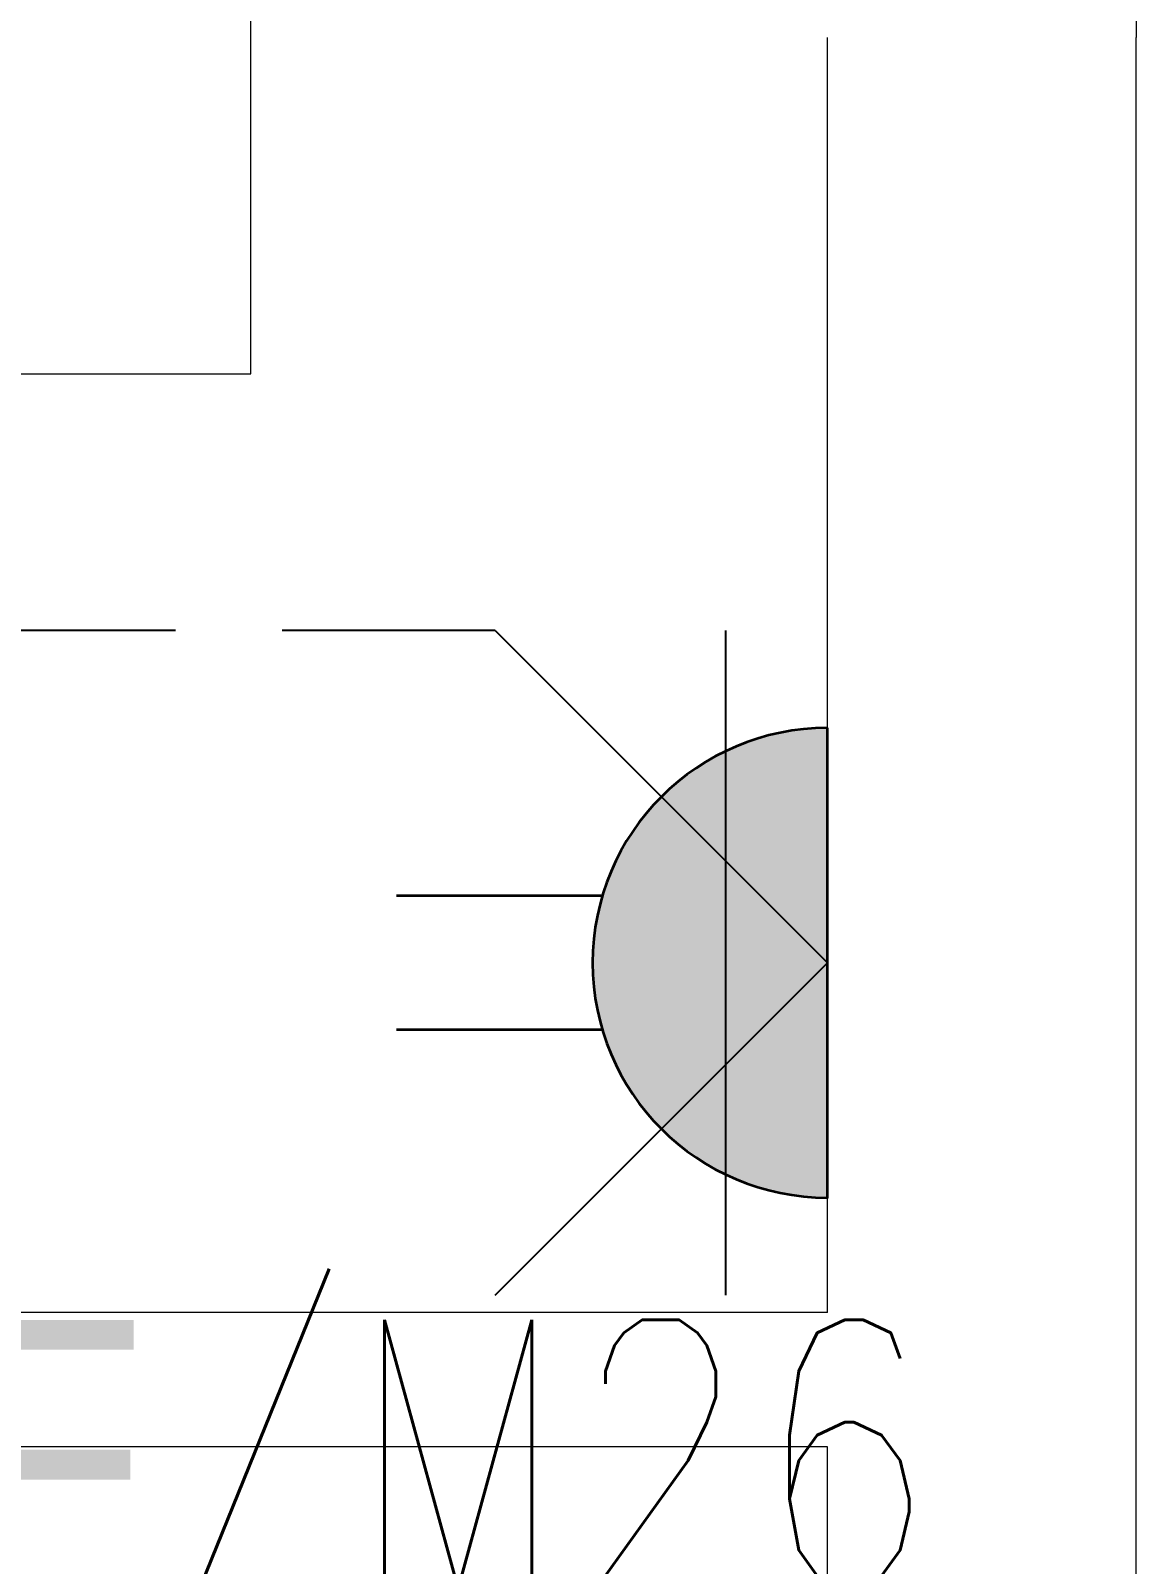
# Model space of a CAD drawing. Header units: inches. Extents: x -12418 to 242017, y -29325 to 19878.
# Drawn here: x 48224 to 49048, y -7035 to -5892 of the extents above; entities that cross this region are included whole.
import ezdxf
from ezdxf import colors
from ezdxf.entities.mleader import LeaderData, LeaderLine
from ezdxf.enums import TextEntityAlignment as Align
from ezdxf.math import Vec2, Vec3

# ---------------------------------------------------------------- set-up
doc = ezdxf.new("R2010")
doc.units = ezdxf.units.IN
doc.header["$LTSCALE"] = 25
doc.header["$MEASUREMENT"] = 0
doc.linetypes.add('DASHDOT', pattern=[25.4, 12.7, -6.35, 0, -6.35])
doc.linetypes.add('HIDDEN', pattern=[9.525, 6.35, -3.175])
doc.layers.get('0').update_dxf_attribs({"color": 8})
doc.layers.get('Defpoints').update_dxf_attribs({"color": 8})
for name, color, linetype, lineweight in [('00-Ground Floor$0$LOADING', 253, 'Continuous', 5), ('00-Ground Floor$0$Walls', 251, 'Continuous', 5), ('E-LITE-CIRC', 6, 'Continuous', 25), ('E-LITE-CLNG-CNDT', 6, 'DASHDOT', 35), ('E-LITE-EXIT-NUMB', 6, 'Continuous', 25), ('E-POWR-FLOR-CNDT', 6, 'HIDDEN', 25), ('E-POWR-WALL @ 100', 4, 'Continuous', 35)]:
    doc.layers.add(name, color=color, linetype=linetype, lineweight=lineweight)
doc.styles.add('DC_Simplex', font='SIMPLEX.shx', dxfattribs={"width": 0.7})

# ---------------------------------------------------------------- blocks, each defined once
blk = doc.blocks.new('00-Ground Floor$0$GF21043-P')
at = {"color": 0}
for p, q in [((0.8, 0), (0.8, 0.75)), ((-0.8, 0), (0.8, 0))]:
    blk.add_line(p, q, dxfattribs=at)
blk = doc.blocks.new('00-Ground Floor')
at = {"layer": '00-Ground Floor$0$Walls'}
for p, q in [((49047.9, -5590.8, 0), (49047.9, -5897.4, 0)), ((48817.9, -6847.4, 0), (48817.9, -5897.4, 0)), ((49047.9, -10097.4, 0), (49047.9, -5897.4, 0)), ((48817.9, -6847.4, 0), (46362.9, -6847.4, 0)), ((48817.9, -6947.4, 0), (46582.9, -6947.4, 0)), ((48817.9, -8747.4, 0), (48817.9, -6947.4, 0))]:
    blk.add_line(p, q, dxfattribs=at)
at = {"layer": '00-Ground Floor$0$LOADING', "extrusion": (-2.24019e-05, -2.34045e-18, 1), "xscale": 1000, "yscale": 1000, "zscale": 1000, "rotation": 359.9999999999999}
blk.add_blockref('00-Ground Floor$0$GF21043-P', (47588.3, -6148.1, -1.1), dxfattribs=at)
blk = doc.blocks.new('*U13')
h = blk.add_hatch(color=253)
edge = h.paths.add_edge_path()
edge.add_line((1.75, 0), (-1.75, 0))
edge.add_arc((0, 0), 1.75, 0, 180, ccw=False)
for p, q in [((-0.5, 1.677), (-0.5, 3.211)), ((0.5, 1.677), (0.5, 3.211))]:
    blk.add_line(p, q)
blk.add_lwpolyline([(1.75, 0, 1), (-1.75, 0)], format="xyb", close=True)
at = {"layer": 'Defpoints'}
for p, q in [((-2.475, 2.475), (0, 0)), ((2.475, 2.475), (0, 0)), ((-2.475, 0.758), (2.475, 0.758))]:
    blk.add_line(p, q, dxfattribs=at)
at = {"layer": 'E-LITE-EXIT-NUMB', "style": 'DC_Simplex', "width": 0.7, "flags": 8}
blk.add_attdef('TYPE', text='', height=2, rotation=360, dxfattribs=at).set_placement((-2.682, 5.238), align=Align.RIGHT)
blk.add_attdef('CIRCUIT', (2.682, 5.238), '', height=2, rotation=360, dxfattribs=at)
blk = doc.blocks.new('ARR0W')
at = {"color": 45}
blk.add_ellipse((0, 0), major_axis=(0.4, 0), ratio=0.4, dxfattribs=at)
at = {"color": 45, "ltscale": 0.5}
blk.add_solid([(-1.4, 0.1667), (-0.4, 0), (-1.4, -0.1667)], dxfattribs=at)

msp = doc.modelspace()

# ---------------------------------------------------------------- linework, layer by layer
at = {"layer": 'E-POWR-FLOR-CNDT', "elevation": 0}
msp.add_lwpolyline([(48694.2, -6463.1), (48570.4, -6339.3), (46420.8, -6339.3, -0.414214), (46345.8, -6264.3), (46345.8, -4883.7, 0.414214), (46270.8, -4808.7), (45561.5, -4808.7, -0.198912), (45508.4, -4786.7), (45406.7, -4684.9)], format="xyb", dxfattribs=at)

# ---------------------------------------------------------------- block references
at = {"layer": 'E-LITE-CLNG-CNDT'}
msp.add_blockref('00-Ground Floor', (0, 0), dxfattribs=at)
at = {"layer": 'E-POWR-WALL @ 100', "xscale": 100, "yscale": 100, "zscale": 100, "rotation": 90.00000000000001}
msp.add_blockref('*U13', (48817.9, -6586.8, 0), dxfattribs=at)

# ---------------------------------------------------------------- leaders
at = {"layer": 'E-LITE-CIRC'}
ml = msp.add_multileader_mtext('Standard', dxfattribs=at)
ml.set_content('{\\Fdc_el_romans|c0;\\W0.8;TO\\Fromans|c0; \\Fsimplex|c0;PP-G\\Fdc_el_romans|c0;F\\Fsimplex|c0;/M26}', color=256, style='DC_Simplex')
ml.set_leader_properties()
ml.set_arrow_properties(name='ARR0W')
ml.build(insert=Vec2(0, 0))
ml.multileader.update_dxf_attribs({"dogleg_length": 200, "arrow_head_size": 140, "scale": 100})
ctx = ml.context
ctx.base_point, ctx.scale, ctx.char_height, ctx.arrow_head_size, ctx.landing_gap_size, ctx.plane_origin, ctx.plane_x_axis, ctx.plane_y_axis = Vec3(47021.8, -6986.2, 0), 100, 200, 140, 140, Vec3(54413.3, -1108.2, 0), Vec3(1, -0.000001, 0), Vec3(0.000001, 1, 0)
notes = []
notes.append((ctx, [(0, (1, 1, 0), (46913, -6986.2, 0), (1, -0.000001, 0), 108.8, [(0, [(46337, -6834, 0)], 0, [])])]))
ctx.mtext.insert, ctx.mtext.text_direction, ctx.mtext.rotation, ctx.mtext.flow_direction = Vec3(47161.8, -6852.9, 0), Vec3(1, -0.000001, 0), 6.283185, 5
for ctx, leaders in notes:
    for number, flags, end, landing, length, lines in leaders:
        leader = LeaderData()
        leader.index, (leader.has_last_leader_line, leader.has_dogleg_vector, leader.attachment_direction) = number, flags
        leader.last_leader_point, leader.dogleg_vector, leader.dogleg_length = Vec3(end), Vec3(landing), length
        for number, points, colour, breaks in lines:
            line = LeaderLine()
            line.index, line.vertices, line.color, line.breaks = number, Vec3.list(points), colors.encode_raw_color(colour), breaks
            leader.lines.append(line)
        ctx.leaders.append(leader)

doc.saveas('drawing.dxf')
